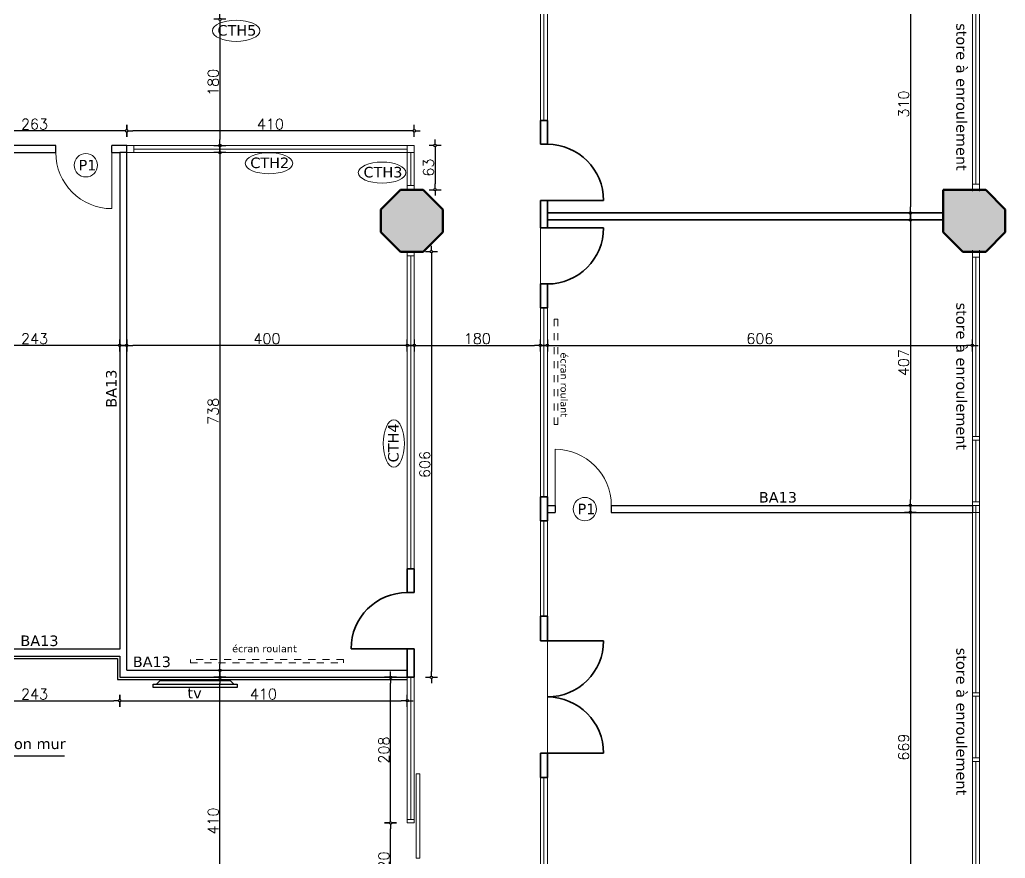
# Model space of a CAD drawing. Header units: millimetres. Extents: x 253 to 682, y -1208 to -847.
# Drawn here: x 337.86 to 351.91, y -1003.68 to -991.73 of the extents above; entities that cross this region are included whole.
import ezdxf

# ---------------------------------------------------------------- set-up
doc = ezdxf.new("R2010")
doc.units = ezdxf.units.MM
doc.header["$LTSCALE"] = 10
doc.header["$MEASUREMENT"] = 0
doc.header["$PDMODE"] = 35
doc.linetypes.add('CACHE2', pattern=[0.1875, 0.125, -0.0625])
for name, color, linetype in [('COTATION', 203, 'Continuous'), ('Electricite', 224, 'Continuous'), ('TEXTE', 1, 'Continuous')]:
    doc.layers.add(name, color=color, linetype=linetype)
for name, color, linetype, lineweight in [('faux  plafond', 143, 'Continuous', 9), ('men-porte', 30, 'Continuous', 5), ('Men_porte', 30, 'Continuous', 5), ('MUR', 5, 'Continuous', 50), ('PROJECTION', 42, 'CACHE2', 13)]:
    doc.layers.add(name, color=color, linetype=linetype, lineweight=lineweight)
doc.layers.add('hachures++', color=7, linetype='Continuous', lineweight=5, true_color=0xa8a8a8)
doc.styles.get("Standard").update_dxf_attribs({"font": 'txt.shx'})
doc.styles.add('Verdana', font='verdana.ttf')
doc.dimstyles.new('Cote Executiopn', dxfattribs={"dimtxt": 0.15, "dimasz": 0.085, "dimexe": 0.2, "dimexo": 0.6, "dimgap": 0.02, "dimtad": 1, "dimdec": 0, "dimlfac": 100, "dimzin": 5, "dimdsep": 46, "dimtxsty": 'Standard', "dimblk1": 'DIM', "dimblk2": 'DIM', "dimsah": 1, "dimcen": 0.05, "dimdle": 0.1, "dimse1": 1, "dimse2": 1, "dimclrt": 256, "dimadec": 0, "dimazin": 0, "dimtfac": 1, "dimtdec": 0, "dimtmove": 2, "dimatfit": 3, "dimldrblk": 'DIM', "dimfxl": 1, "dimtolj": 1, "dimtzin": 0, "dimarcsym": 0})

# ---------------------------------------------------------------- blocks, each defined once
blk = doc.blocks.new('DIM')
for p, q in [((-0.2, 0), (-1, 0)), ((0, 0.2), (0, 1)), ((0.2, 0), (1, 0)), ((0, -1), (0, -0.2))]:
    blk.add_line(p, q)
blk.add_circle((0, 0), 0.2)
blk = doc.blocks.new('*D18412')
at = {"layer": 'COTATION', "color": 0, "lineweight": -2, "ltscale": 0.02, "transparency": 16777216}
blk.add_line((340.711, -993.707), (340.711, -1000.917), dxfattribs=at)
at = {"layer": 'Defpoints', "color": 0, "ltscale": 0.02, "transparency": 16777216}
for p in [(340.165, -993.622), (340.165, -1001.002), (340.711, -1001.002)]:
    blk.add_point(p, dxfattribs=at)
at = {"layer": 'COTATION', "color": 0, "lineweight": -2, "ltscale": 0.02, "transparency": 16777216, "xscale": 0.085, "yscale": 0.085, "zscale": 0.085}
for p, rotation in [((340.711, -993.622), 90), ((340.711, -1001.002), 270)]:
    blk.add_blockref('DIM', p, dxfattribs=dict(at, rotation=rotation))
at = {"layer": 'COTATION', "ltscale": 0.02, "transparency": 16777216, "insert": (340.616, -997.312), "char_height": 0.15, "attachment_point": 5, "rotation": 90}
blk.add_mtext('\\A1;738', dxfattribs=at)
blk = doc.blocks.new('*D18425')
at = {"layer": 'COTATION', "color": 0, "lineweight": -2, "ltscale": 0.02, "transparency": 16777216}
blk.add_line((340.711, -991.807), (340.711, -993.437), dxfattribs=at)
at = {"layer": 'Defpoints', "color": 0, "ltscale": 0.02, "transparency": 16777216}
for p in [(341.48, -991.722), (340.711, -993.522), (341.48, -993.522)]:
    blk.add_point(p, dxfattribs=at)
at = {"layer": 'COTATION', "color": 0, "lineweight": -2, "ltscale": 0.02, "transparency": 16777216, "xscale": 0.085, "yscale": 0.085, "zscale": 0.085}
for p, rotation in [((340.711, -991.722), 90), ((340.711, -993.522), 270)]:
    blk.add_blockref('DIM', p, dxfattribs=dict(at, rotation=rotation))
at = {"layer": 'COTATION', "ltscale": 0.02, "transparency": 16777216, "insert": (340.616, -992.622), "char_height": 0.15, "attachment_point": 5, "rotation": 90}
blk.add_mtext('\\A1;180', dxfattribs=at)
blk = doc.blocks.new('*D18427')
at = {"layer": 'COTATION', "color": 0, "lineweight": -2, "ltscale": 0.02, "transparency": 16777216}
blk.add_line((350.558, -991.467), (350.558, -994.397), dxfattribs=at)
at = {"layer": 'Defpoints', "color": 0, "ltscale": 0.02, "transparency": 16777216}
for p in [(350.051, -991.382), (350.051, -994.482), (350.558, -994.482)]:
    blk.add_point(p, dxfattribs=at)
at = {"layer": 'COTATION', "color": 0, "lineweight": -2, "ltscale": 0.02, "transparency": 16777216, "xscale": 0.085, "yscale": 0.085, "zscale": 0.085}
for p, rotation in [((350.558, -991.382), 90), ((350.558, -994.482), 270)]:
    blk.add_blockref('DIM', p, dxfattribs=dict(at, rotation=rotation))
at = {"layer": 'COTATION', "ltscale": 0.02, "transparency": 16777216, "insert": (350.463, -992.932), "char_height": 0.15, "attachment_point": 5, "rotation": 90}
blk.add_mtext('\\A1;310', dxfattribs=at)
blk = doc.blocks.new('*D18428')
at = {"layer": 'COTATION', "color": 0, "lineweight": -2, "ltscale": 0.02, "transparency": 16777216}
blk.add_line((350.558, -994.667), (350.558, -998.567), dxfattribs=at)
at = {"layer": 'Defpoints', "color": 0, "ltscale": 0.02, "transparency": 16777216}
for p in [(350.018, -994.582), (350.018, -998.652), (350.558, -998.652)]:
    blk.add_point(p, dxfattribs=at)
at = {"layer": 'COTATION', "color": 0, "lineweight": -2, "ltscale": 0.02, "transparency": 16777216, "xscale": 0.085, "yscale": 0.085, "zscale": 0.085}
for p, rotation in [((350.558, -994.582), 90), ((350.558, -998.652), 270)]:
    blk.add_blockref('DIM', p, dxfattribs=dict(at, rotation=rotation))
at = {"layer": 'COTATION', "ltscale": 0.02, "transparency": 16777216, "insert": (350.463, -996.617), "char_height": 0.15, "attachment_point": 5, "rotation": 90}
blk.add_mtext('\\A1;407', dxfattribs=at)
blk = doc.blocks.new('*D18429')
at = {"layer": 'COTATION', "color": 0, "lineweight": -2, "ltscale": 0.02, "transparency": 16777216}
blk.add_line((350.558, -998.837), (350.558, -1005.357), dxfattribs=at)
at = {"layer": 'Defpoints', "color": 0, "ltscale": 0.02, "transparency": 16777216}
for p in [(349.825, -998.752), (349.951, -1005.442), (350.558, -1005.442)]:
    blk.add_point(p, dxfattribs=at)
at = {"layer": 'COTATION', "color": 0, "lineweight": -2, "ltscale": 0.02, "transparency": 16777216, "xscale": 0.085, "yscale": 0.085, "zscale": 0.085}
for p, rotation in [((350.558, -998.752), 90), ((350.558, -1005.442), 270)]:
    blk.add_blockref('DIM', p, dxfattribs=dict(at, rotation=rotation))
at = {"layer": 'COTATION', "ltscale": 0.02, "transparency": 16777216, "insert": (350.463, -1002.097), "char_height": 0.15, "attachment_point": 5, "rotation": 90}
blk.add_mtext('\\A1;669', dxfattribs=at)
blk = doc.blocks.new('*D18430')
at = {"layer": 'COTATION', "color": 0, "lineweight": -2, "ltscale": 0.02, "transparency": 16777216}
blk.add_line((343.567, -996.371), (345.197, -996.371), dxfattribs=at)
at = {"layer": 'Defpoints', "color": 0, "ltscale": 0.02, "transparency": 16777216}
for p in [(345.282, -996.371), (343.482, -999.724), (345.282, -999.724)]:
    blk.add_point(p, dxfattribs=at)
at = {"layer": 'COTATION', "color": 0, "lineweight": -2, "ltscale": 0.02, "transparency": 16777216, "xscale": 0.085, "yscale": 0.085, "zscale": 0.085, "rotation": 180}
blk.add_blockref('DIM', (343.482, -996.371), dxfattribs=at)
at = {"layer": 'COTATION', "color": 0, "lineweight": -2, "ltscale": 0.02, "transparency": 16777216, "xscale": 0.085, "yscale": 0.085, "zscale": 0.085}
blk.add_blockref('DIM', (345.282, -996.371), dxfattribs=at)
at = {"layer": 'COTATION', "ltscale": 0.02, "transparency": 16777216, "insert": (344.382, -996.276), "char_height": 0.15, "attachment_point": 5}
blk.add_mtext('\\A1;180', dxfattribs=at)
blk = doc.blocks.new('*D18431')
at = {"layer": 'COTATION', "color": 0, "lineweight": -2, "ltscale": 0.02, "transparency": 16777216}
blk.add_line((345.467, -996.371), (351.357, -996.371), dxfattribs=at)
at = {"layer": 'Defpoints', "color": 0, "ltscale": 0.02, "transparency": 16777216}
for p in [(345.382, -995.836), (351.442, -995.836), (351.442, -996.371)]:
    blk.add_point(p, dxfattribs=at)
at = {"layer": 'COTATION', "color": 0, "lineweight": -2, "ltscale": 0.02, "transparency": 16777216, "xscale": 0.085, "yscale": 0.085, "zscale": 0.085, "rotation": 180}
blk.add_blockref('DIM', (345.382, -996.371), dxfattribs=at)
at = {"layer": 'COTATION', "color": 0, "lineweight": -2, "ltscale": 0.02, "transparency": 16777216, "xscale": 0.085, "yscale": 0.085, "zscale": 0.085}
blk.add_blockref('DIM', (351.442, -996.371), dxfattribs=at)
at = {"layer": 'COTATION', "ltscale": 0.02, "transparency": 16777216, "insert": (348.412, -996.276), "char_height": 0.15, "attachment_point": 5}
blk.add_mtext('\\A1;606', dxfattribs=at)
blk = doc.blocks.new('*D18432')
at = {"layer": 'COTATION', "color": 0, "lineweight": -2, "ltscale": 0.02, "transparency": 16777216}
blk.add_line((343.297, -996.371), (339.467, -996.371), dxfattribs=at)
at = {"layer": 'Defpoints', "color": 0, "ltscale": 0.02, "transparency": 16777216}
for p in [(339.382, -996.371), (339.382, -996.638), (343.382, -996.638)]:
    blk.add_point(p, dxfattribs=at)
at = {"layer": 'COTATION', "color": 0, "lineweight": -2, "ltscale": 0.02, "transparency": 16777216, "xscale": 0.085, "yscale": 0.085, "zscale": 0.085, "rotation": 180}
blk.add_blockref('DIM', (339.382, -996.371), dxfattribs=at)
at = {"layer": 'COTATION', "color": 0, "lineweight": -2, "ltscale": 0.02, "transparency": 16777216, "xscale": 0.085, "yscale": 0.085, "zscale": 0.085}
blk.add_blockref('DIM', (343.382, -996.371), dxfattribs=at)
at = {"layer": 'COTATION', "ltscale": 0.02, "transparency": 16777216, "insert": (341.382, -996.276), "char_height": 0.15, "attachment_point": 5}
blk.add_mtext('\\A1;400', dxfattribs=at)
blk = doc.blocks.new('*D18433')
at = {"layer": 'COTATION', "color": 0, "lineweight": -2, "ltscale": 0.02, "transparency": 16777216}
blk.add_line((339.197, -996.371), (336.937, -996.371), dxfattribs=at)
at = {"layer": 'Defpoints', "color": 0, "ltscale": 0.02, "transparency": 16777216}
for p in [(336.852, -996.371), (336.852, -996.88), (339.282, -996.88)]:
    blk.add_point(p, dxfattribs=at)
at = {"layer": 'COTATION', "color": 0, "lineweight": -2, "ltscale": 0.02, "transparency": 16777216, "xscale": 0.085, "yscale": 0.085, "zscale": 0.085, "rotation": 180}
blk.add_blockref('DIM', (336.852, -996.371), dxfattribs=at)
at = {"layer": 'COTATION', "color": 0, "lineweight": -2, "ltscale": 0.02, "transparency": 16777216, "xscale": 0.085, "yscale": 0.085, "zscale": 0.085}
blk.add_blockref('DIM', (339.282, -996.371), dxfattribs=at)
at = {"layer": 'COTATION', "ltscale": 0.02, "transparency": 16777216, "insert": (338.067, -996.276), "char_height": 0.15, "attachment_point": 5}
blk.add_mtext('\\A1;243', dxfattribs=at)
blk = doc.blocks.new('*D18443')
at = {"layer": 'COTATION', "color": 0, "lineweight": -2, "ltscale": 0.02, "transparency": 16777216}
blk.add_line((340.711, -1005.117), (340.711, -1001.187), dxfattribs=at)
at = {"layer": 'Defpoints', "color": 0, "ltscale": 0.02, "transparency": 16777216}
for p in [(340.711, -1001.102), (341.243, -1001.102), (341.243, -1005.202)]:
    blk.add_point(p, dxfattribs=at)
at = {"layer": 'COTATION', "color": 0, "lineweight": -2, "ltscale": 0.02, "transparency": 16777216, "xscale": 0.085, "yscale": 0.085, "zscale": 0.085}
for p, rotation in [((340.711, -1001.102), 90), ((340.711, -1005.202), 270)]:
    blk.add_blockref('DIM', p, dxfattribs=dict(at, rotation=rotation))
at = {"layer": 'COTATION', "ltscale": 0.02, "transparency": 16777216, "insert": (340.616, -1003.152), "char_height": 0.15, "attachment_point": 5, "rotation": 90}
blk.add_mtext('\\A1;410', dxfattribs=at)
blk = doc.blocks.new('*D18453')
at = {"layer": 'COTATION', "color": 0, "lineweight": -2, "ltscale": 0.02, "transparency": 16777216}
blk.add_line((336.937, -1001.436), (339.197, -1001.436), dxfattribs=at)
at = {"layer": 'Defpoints', "color": 0, "ltscale": 0.02, "transparency": 16777216}
for p in [(336.852, -1001.102), (339.282, -1001.102), (339.282, -1001.436)]:
    blk.add_point(p, dxfattribs=at)
at = {"layer": 'COTATION', "color": 0, "lineweight": -2, "ltscale": 0.02, "transparency": 16777216, "xscale": 0.085, "yscale": 0.085, "zscale": 0.085, "rotation": 180}
blk.add_blockref('DIM', (336.852, -1001.436), dxfattribs=at)
at = {"layer": 'COTATION', "color": 0, "lineweight": -2, "ltscale": 0.02, "transparency": 16777216, "xscale": 0.085, "yscale": 0.085, "zscale": 0.085}
blk.add_blockref('DIM', (339.282, -1001.436), dxfattribs=at)
at = {"layer": 'COTATION', "ltscale": 0.02, "transparency": 16777216, "insert": (338.067, -1001.341), "char_height": 0.15, "attachment_point": 5}
blk.add_mtext('\\A1;243', dxfattribs=at)
blk = doc.blocks.new('*D18454')
at = {"layer": 'COTATION', "color": 0, "lineweight": -2, "ltscale": 0.02, "transparency": 16777216}
blk.add_line((339.367, -1001.436), (343.297, -1001.436), dxfattribs=at)
at = {"layer": 'Defpoints', "color": 0, "ltscale": 0.02, "transparency": 16777216}
for p in [(339.282, -1001.102), (343.382, -1001.102), (343.382, -1001.436)]:
    blk.add_point(p, dxfattribs=at)
at = {"layer": 'COTATION', "color": 0, "lineweight": -2, "ltscale": 0.02, "transparency": 16777216, "xscale": 0.085, "yscale": 0.085, "zscale": 0.085, "rotation": 180}
blk.add_blockref('DIM', (339.282, -1001.436), dxfattribs=at)
at = {"layer": 'COTATION', "color": 0, "lineweight": -2, "ltscale": 0.02, "transparency": 16777216, "xscale": 0.085, "yscale": 0.085, "zscale": 0.085}
blk.add_blockref('DIM', (343.382, -1001.436), dxfattribs=at)
at = {"layer": 'COTATION', "ltscale": 0.02, "transparency": 16777216, "insert": (341.332, -1001.341), "char_height": 0.15, "attachment_point": 5}
blk.add_mtext('\\A1;410', dxfattribs=at)
blk = doc.blocks.new('*D18455')
at = {"layer": 'COTATION', "color": 0, "lineweight": -2, "ltscale": 0.02, "transparency": 16777216}
blk.add_line((343.145, -1004.293), (343.145, -1003.263), dxfattribs=at)
at = {"layer": 'Defpoints', "color": 0, "ltscale": 0.02, "transparency": 16777216}
for p in [(343.145, -1003.178), (343.382, -1003.178), (343.382, -1004.378)]:
    blk.add_point(p, dxfattribs=at)
at = {"layer": 'COTATION', "color": 0, "lineweight": -2, "ltscale": 0.02, "transparency": 16777216, "xscale": 0.085, "yscale": 0.085, "zscale": 0.085}
for p, rotation in [((343.145, -1003.178), 90), ((343.145, -1004.378), 270)]:
    blk.add_blockref('DIM', p, dxfattribs=dict(at, rotation=rotation))
at = {"layer": 'COTATION', "ltscale": 0.02, "transparency": 16777216, "insert": (343.05, -1003.778), "char_height": 0.15, "attachment_point": 5, "rotation": 90}
blk.add_mtext('\\A1;120', dxfattribs=at)
blk = doc.blocks.new('*D18457')
at = {"layer": 'COTATION', "color": 0, "lineweight": -2, "ltscale": 0.02, "transparency": 16777216}
blk.add_line((343.145, -1003.093), (343.145, -1001.187), dxfattribs=at)
at = {"layer": 'Defpoints', "color": 0, "ltscale": 0.02, "transparency": 16777216}
for p in [(343.145, -1001.102), (343.382, -1001.102), (343.382, -1003.178)]:
    blk.add_point(p, dxfattribs=at)
at = {"layer": 'COTATION', "color": 0, "lineweight": -2, "ltscale": 0.02, "transparency": 16777216, "xscale": 0.085, "yscale": 0.085, "zscale": 0.085}
for p, rotation in [((343.145, -1001.102), 90), ((343.145, -1003.178), 270)]:
    blk.add_blockref('DIM', p, dxfattribs=dict(at, rotation=rotation))
at = {"layer": 'COTATION', "ltscale": 0.02, "transparency": 16777216, "insert": (343.05, -1002.14), "char_height": 0.15, "attachment_point": 5, "rotation": 90}
blk.add_mtext('\\A1;208', dxfattribs=at)
blk = doc.blocks.new('*D18459')
at = {"layer": 'COTATION', "color": 0, "lineweight": -2, "ltscale": 0.02, "transparency": 16777216}
blk.add_line((343.397, -993.313), (339.467, -993.313), dxfattribs=at)
at = {"layer": 'Defpoints', "color": 0, "ltscale": 0.02, "transparency": 16777216}
for p in [(339.382, -993.313), (339.382, -993.522), (343.482, -993.522)]:
    blk.add_point(p, dxfattribs=at)
at = {"layer": 'COTATION', "color": 0, "lineweight": -2, "ltscale": 0.02, "transparency": 16777216, "xscale": 0.085, "yscale": 0.085, "zscale": 0.085, "rotation": 180}
blk.add_blockref('DIM', (339.382, -993.313), dxfattribs=at)
at = {"layer": 'COTATION', "color": 0, "lineweight": -2, "ltscale": 0.02, "transparency": 16777216, "xscale": 0.085, "yscale": 0.085, "zscale": 0.085}
blk.add_blockref('DIM', (343.482, -993.313), dxfattribs=at)
at = {"layer": 'COTATION', "ltscale": 0.02, "transparency": 16777216, "insert": (341.432, -993.218), "char_height": 0.15, "attachment_point": 5}
blk.add_mtext('\\A1;410', dxfattribs=at)
blk = doc.blocks.new('*D18460')
at = {"layer": 'COTATION', "color": 0, "lineweight": -2, "ltscale": 0.02, "transparency": 16777216}
blk.add_line((339.297, -993.313), (336.837, -993.313), dxfattribs=at)
at = {"layer": 'Defpoints', "color": 0, "ltscale": 0.02, "transparency": 16777216}
for p in [(336.752, -993.313), (336.752, -993.522), (339.382, -993.522)]:
    blk.add_point(p, dxfattribs=at)
at = {"layer": 'COTATION', "color": 0, "lineweight": -2, "ltscale": 0.02, "transparency": 16777216, "xscale": 0.085, "yscale": 0.085, "zscale": 0.085, "rotation": 180}
blk.add_blockref('DIM', (336.752, -993.313), dxfattribs=at)
at = {"layer": 'COTATION', "color": 0, "lineweight": -2, "ltscale": 0.02, "transparency": 16777216, "xscale": 0.085, "yscale": 0.085, "zscale": 0.085}
blk.add_blockref('DIM', (339.382, -993.313), dxfattribs=at)
at = {"layer": 'COTATION', "ltscale": 0.02, "transparency": 16777216, "insert": (338.067, -993.218), "char_height": 0.15, "attachment_point": 5}
blk.add_mtext('\\A1;263', dxfattribs=at)
blk = doc.blocks.new('*D18461')
at = {"layer": 'COTATION', "color": 0, "lineweight": -2, "ltscale": 0.02, "transparency": 16777216}
blk.add_line((343.78, -993.607), (343.78, -994.067), dxfattribs=at)
at = {"layer": 'Defpoints', "color": 0, "ltscale": 0.02, "transparency": 16777216}
for p in [(343.482, -993.522), (343.482, -994.152), (343.78, -994.152)]:
    blk.add_point(p, dxfattribs=at)
at = {"layer": 'COTATION', "color": 0, "lineweight": -2, "ltscale": 0.02, "transparency": 16777216, "xscale": 0.085, "yscale": 0.085, "zscale": 0.085}
for p, rotation in [((343.78, -993.522), 90), ((343.78, -994.152), 270)]:
    blk.add_blockref('DIM', p, dxfattribs=dict(at, rotation=rotation))
at = {"layer": 'COTATION', "ltscale": 0.02, "transparency": 16777216, "insert": (343.685, -993.837), "char_height": 0.15, "attachment_point": 5, "rotation": 90}
blk.add_mtext('\\A1;63', dxfattribs=at)
blk = doc.blocks.new('*D18462')
at = {"layer": 'COTATION', "color": 0, "lineweight": -2, "ltscale": 0.02, "transparency": 16777216}
blk.add_line((343.728, -995.122), (343.728, -1001.017), dxfattribs=at)
at = {"layer": 'Defpoints', "color": 0, "ltscale": 0.02, "transparency": 16777216}
for p in [(343.482, -995.037), (343.482, -1001.102), (343.728, -1001.102)]:
    blk.add_point(p, dxfattribs=at)
at = {"layer": 'COTATION', "color": 0, "lineweight": -2, "ltscale": 0.02, "transparency": 16777216, "xscale": 0.085, "yscale": 0.085, "zscale": 0.085}
for p, rotation in [((343.728, -995.037), 90), ((343.728, -1001.102), 270)]:
    blk.add_blockref('DIM', p, dxfattribs=dict(at, rotation=rotation))
at = {"layer": 'COTATION', "ltscale": 0.02, "transparency": 16777216, "insert": (343.633, -998.069), "char_height": 0.15, "attachment_point": 5, "rotation": 90}
blk.add_mtext('\\A1;606', dxfattribs=at)
blk = doc.blocks.new('tv ecran')
at = {"layer": 'Electricite', "ltscale": 0.02}
blk.add_lwpolyline([(339.478, -901.198), (340.678, -901.198), (340.678, -901.248), (339.478, -901.248)], close=True, dxfattribs=at)
blk.add_lwpolyline([(339.528, -901.198), (339.579, -901.147), (340.578, -901.147), (340.629, -901.198)], dxfattribs=at)

msp = doc.modelspace()

# ---------------------------------------------------------------- hatches: boundary and pattern name
at = {"layer": 'hachures++'}
h = msp.add_hatch(color=256, dxfattribs=at)
h.dxf.hatch_style = 1
h.paths.add_polyline_path([(343.892, -994.432), (343.612, -994.152), (343.287, -994.152), (343.007, -994.432), (343.007, -994.757), (343.287, -995.037), (343.612, -995.037), (343.892, -994.757)])
h = msp.add_hatch(color=256, dxfattribs=at)
h.dxf.hatch_style = 1
h.paths.add_polyline_path([(351.912, -994.432), (351.632, -994.152), (351.307, -994.152), (351.027, -994.152), (351.027, -994.757), (351.307, -995.037), (351.632, -995.037), (351.912, -994.757)])

# ---------------------------------------------------------------- linework, layer by layer
at = {"layer": 'faux  plafond', "lineweight": 30, "ltscale": 2}
for p, q in [((336.852, -993.622), (338.37, -993.622)), ((339.17, -993.622), (339.282, -993.622)), ((339.282, -993.622), (339.282, -1000.702)), ((345.382, -998.652), (345.493, -998.652)), ((346.293, -998.652), (351.442, -998.652)), ((345.382, -998.752), (345.493, -998.752)), ((346.293, -998.752), (351.442, -998.752)), ((339.282, -1000.702), (336.852, -1000.702)), ((336.852, -1000.802), (339.282, -1000.802)), ((339.282, -1000.802), (339.282, -1001.102)), ((339.382, -1001.002), (343.382, -1001.002)), ((339.282, -1001.102), (343.382, -1001.102))]:
    msp.add_line(p, q, dxfattribs=at)
for points in [[(338.37, -993.522), (336.752, -993.522), (336.752, -996.902)], [(338.37, -993.622), (338.37, -993.522)], [(339.17, -993.622), (339.17, -993.522)], [(339.382, -1001.002), (339.382, -993.522), (339.17, -993.522)], [(339.382, -993.622), (339.282, -993.622)], [(345.493, -998.652), (345.493, -998.752)], [(346.293, -998.652), (346.293, -998.752)], [(351.442, -998.652), (351.442, -998.752)]]:
    msp.add_lwpolyline(points, dxfattribs=at)
at = {"layer": 'hachures++', "ltscale": 3}
for points in [[(345.282, -995.496), (345.282, -994.696)], [(345.382, -1002.182), (345.382, -1000.582)]]:
    msp.add_lwpolyline(points, dxfattribs=at)
at = {"layer": 'men-porte', "ltscale": 3}
for p, q in [((343.382, -1003.178), (343.382, -1001.102)), ((343.432, -1003.128), (343.432, -1001.102)), ((343.482, -1003.178), (343.482, -1001.102)), ((343.382, -1003.128), (343.482, -1003.128)), ((343.382, -1003.178), (343.482, -1003.178))]:
    msp.add_line(p, q, dxfattribs=at)
msp.add_lwpolyline([(339.17, -993.622), (339.17, -994.422)], dxfattribs=at)
at = {"layer": 'men-porte', "lineweight": 30, "ltscale": 0.02}
for points in [[(336.61, -1001.102), (336.852, -1001.102), (336.852, -1000.802), (339.282, -1000.802), (339.282, -1001.102), (343.382, -1001.102)], [(336.61, -1001.132), (336.882, -1001.132), (336.882, -1000.832), (339.252, -1000.832), (339.252, -1001.132), (343.382, -1001.132)]]:
    msp.add_lwpolyline(points, dxfattribs=at)
at = {"layer": 'men-porte', "ltscale": 3}
for centre in [(338.799, -993.804), (345.915, -998.704)]:
    msp.add_circle(centre, 0.166, dxfattribs=at)
msp.add_arc((339.17, -993.622), 0.8, 180, 270, dxfattribs=at)
for centre, major_axis in [((340.943, -991.887), (-0.339, 0)), ((341.411, -993.775), (-0.339, 0)), ((343.024, -993.908), (-0.339, 0)), ((343.191, -997.77), (0, -0.339))]:
    msp.add_ellipse(centre, major_axis=major_axis, ratio=0.444182, dxfattribs=at)
at = {"layer": 'Men_porte', "ltscale": 2}
for p, q in [((345.282, -993.165), (345.282, -991.382)), ((345.332, -993.165), (345.332, -991.382)), ((345.382, -993.165), (345.382, -991.382)), ((343.482, -993.522), (339.382, -993.522)), ((343.382, -994.152), (343.382, -993.522)), ((343.482, -994.152), (343.482, -993.522)), ((343.482, -993.622), (339.382, -993.622)), ((351.442, -994.072), (351.542, -994.072)), ((343.382, -999.804), (343.382, -995.037)), ((343.432, -999.554), (343.432, -995.094)), ((343.482, -999.804), (343.482, -995.037)), ((351.442, -995.112), (351.542, -995.112)), ((345.282, -998.532), (345.282, -995.836)), ((345.332, -998.532), (345.332, -995.836)), ((345.382, -998.532), (345.382, -995.836)), ((345.282, -1000.232), (345.282, -998.872)), ((345.332, -1000.232), (345.332, -998.872)), ((345.382, -1000.232), (345.382, -998.872)), ((345.282, -1005.092), (345.282, -1002.532)), ((345.332, -1005.092), (345.332, -1002.532)), ((345.382, -1005.092), (345.382, -1002.532))]:
    msp.add_line(p, q, dxfattribs=at)
at = {"layer": 'Men_porte'}
for p, q in [((351.442, -991.382), (351.442, -994.172)), ((351.492, -991.482), (351.492, -994.072)), ((351.542, -991.382), (351.542, -994.172)), ((351.442, -995.012), (351.442, -998.652)), ((351.492, -995.112), (351.492, -997.672)), ((351.542, -995.012), (351.542, -998.552)), ((351.492, -997.722), (351.492, -998.602)), ((351.442, -998.652), (351.442, -1004.972)), ((351.492, -998.652), (351.492, -1001.322)), ((351.542, -998.552), (351.542, -1004.972)), ((351.492, -1001.372), (351.492, -1002.252)), ((351.492, -1002.302), (351.492, -1004.892))]:
    msp.add_line(p, q, dxfattribs=at)
at = {"layer": 'Men_porte', "lineweight": 35, "ltscale": 2}
for p, q in [((345.282, -994.696), (345.282, -994.305)), ((345.382, -994.582), (345.382, -994.305)), ((345.382, -994.305), (346.182, -994.305)), ((345.382, -994.482), (351.027, -994.482)), ((345.382, -994.582), (351.027, -994.582)), ((345.382, -994.696), (345.382, -994.582)), ((345.382, -994.696), (346.182, -994.696)), ((345.382, -995.496), (345.282, -995.496)), ((345.382, -995.836), (345.282, -995.836)), ((345.282, -998.532), (345.382, -998.532)), ((345.282, -998.872), (345.382, -998.872)), ((345.382, -1000.232), (345.282, -1000.232)), ((345.382, -1000.582), (345.282, -1000.582)), ((345.382, -1000.582), (346.182, -1000.582)), ((345.382, -1002.182), (345.282, -1002.182)), ((345.382, -1002.182), (346.182, -1002.182)), ((345.382, -1002.532), (345.282, -1002.532))]:
    msp.add_line(p, q, dxfattribs=at)
for points in [[(345.382, -993.165), (345.282, -993.165)], [(345.282, -993.505), (345.282, -993.165)], [(345.382, -993.165), (345.382, -993.505)], [(345.382, -993.505), (345.282, -993.505)], [(345.382, -994.305), (345.282, -994.305)], [(345.382, -994.696), (345.282, -994.696)], [(345.282, -995.496), (345.282, -995.836)], [(345.382, -995.836), (345.382, -995.496)], [(345.282, -998.532), (345.282, -998.872)], [(345.382, -998.532), (345.382, -998.872)], [(343.382, -999.554), (343.482, -999.554)], [(343.382, -999.554), (343.382, -999.894)], [(343.482, -999.554), (343.482, -999.894)], [(343.382, -999.894), (343.482, -999.894)], [(345.282, -1000.232), (345.282, -1000.582)], [(345.382, -1000.232), (345.382, -1000.582)], [(343.382, -1000.694), (342.582, -1000.694)], [(343.382, -1000.694), (343.482, -1000.694)], [(343.382, -1000.694), (343.482, -1000.694)], [(343.382, -1001.102), (343.382, -1000.694)], [(343.482, -1000.694), (343.482, -1001.102)], [(343.382, -1001.102), (343.482, -1001.102)], [(345.282, -1002.182), (345.282, -1002.532)], [(345.382, -1002.532), (345.382, -1002.182)]]:
    msp.add_lwpolyline(points, dxfattribs=at)
at = {"layer": 'Men_porte', "ltscale": 2}
msp.add_lwpolyline([(339.382, -993.622), (339.382, -993.522), (339.482, -993.522), (339.482, -993.622)], close=True, dxfattribs=at)
for points in [[(343.382, -993.572), (339.482, -993.572)], [(343.432, -994.094), (343.432, -993.622)], [(343.382, -994.094), (343.482, -994.094)], [(343.382, -995.094), (343.482, -995.094)], [(345.493, -998.652), (345.493, -997.852)]]:
    msp.add_lwpolyline(points, dxfattribs=at)
at = {"layer": 'Men_porte'}
for points in [[(351.442, -997.672), (351.542, -997.672)], [(351.442, -997.722), (351.542, -997.722)], [(351.442, -998.602), (351.542, -998.602)], [(351.442, -998.652), (351.542, -998.652)], [(351.442, -998.652), (351.542, -998.652)], [(351.442, -998.752), (351.542, -998.752)], [(351.442, -1001.322), (351.542, -1001.322)], [(351.442, -1001.372), (351.542, -1001.372)], [(351.442, -1002.252), (351.542, -1002.252)], [(351.442, -1002.302), (351.542, -1002.302)]]:
    msp.add_lwpolyline(points, dxfattribs=at)
at = {"layer": 'Men_porte', "color": 4, "ltscale": 2}
msp.add_lwpolyline([(343.512, -1002.478), (343.512, -1003.678), (343.562, -1003.678), (343.562, -1002.478)], close=True, dxfattribs=at)
at = {"layer": 'Men_porte', "lineweight": 35, "ltscale": 2}
for centre, start, end in [((345.382, -994.305), 0, 90), ((345.382, -994.696), 270, 360), ((343.382, -1000.694), 90, 180), ((345.382, -1000.582), 270, 360), ((345.382, -1002.182), 360, 90)]:
    msp.add_arc(centre, 0.8, start, end, dxfattribs=at)
at = {"layer": 'Men_porte', "ltscale": 2}
msp.add_arc((345.493, -998.652), 0.8, 0, 90, dxfattribs=at)
at = {"layer": 'MUR', "ltscale": 2}
for p, q in [((343.287, -994.152), (343.007, -994.432)), ((343.287, -994.152), (343.007, -994.432)), ((343.612, -994.152), (343.287, -994.152)), ((343.612, -994.152), (343.287, -994.152)), ((343.892, -994.432), (343.612, -994.152)), ((343.892, -994.432), (343.612, -994.152)), ((351.027, -994.152), (351.027, -994.757)), ((351.632, -994.152), (351.027, -994.152)), ((351.912, -994.432), (351.632, -994.152)), ((343.007, -994.432), (343.007, -994.757)), ((343.892, -994.757), (343.892, -994.432)), ((351.912, -994.757), (351.912, -994.432)), ((343.007, -994.757), (343.287, -995.037)), ((343.612, -995.037), (343.892, -994.757)), ((351.027, -994.757), (351.307, -995.037)), ((351.632, -995.037), (351.912, -994.757)), ((343.612, -995.037), (343.287, -995.037)), ((351.632, -995.037), (351.307, -995.037))]:
    msp.add_line(p, q, dxfattribs=at)
at = {"layer": 'PROJECTION', "ltscale": 0.02}
for points in [[(345.479, -995.997), (345.479, -997.497), (345.529, -997.497), (345.529, -995.997)], [(340.292, -1000.847), (340.292, -1000.896), (342.472, -1000.896), (342.472, -1000.847)]]:
    msp.add_lwpolyline(points, close=True, dxfattribs=at)
at = {"layer": 'TEXTE', "ltscale": 0.02}
msp.add_lwpolyline([(335.461, -1001.132), (336.243, -1002.223), (338.494, -1002.223)], dxfattribs=at)

# ---------------------------------------------------------------- block references
at = {"layer": 'Electricite'}
msp.add_blockref('tv ecran', (0.28, -100), dxfattribs=at)

# ---------------------------------------------------------------- texts
at = {"layer": 'men-porte', "ltscale": 3, "char_height": 0.15, "attachment_point": 1, "style": 'Verdana'}
for s, insert in [('\\pi1.3336;CTH5', (339.343, -991.806)), ('\\pi1.4925;P1', (337.203, -993.727)), ('\\pi1.333;CTH2', (339.811, -993.694)), ('\\pi1.3341;CTH3', (341.425, -993.827)), ('\\pi1.4925;P1', (344.319, -998.627))]:
    msp.add_mtext_dynamic_manual_height_columns(s, width=3.19849, gutter_width=269.496, heights=[0], dxfattribs=dict(at, insert=insert))
for s, insert, rotation in [('\\pi0.55383;store à enroulement ', (351.363, -991.226), 270), ('\\pi0.55383;store à enroulement ', (351.363, -995.208), 270), ('\\pi1.3313;CTH4', (343.109, -999.37), 90), ('\\pi0.55383;store à enroulement ', (351.363, -1000.127), 270)]:
    msp.add_mtext_dynamic_manual_height_columns(s, width=3.19849, gutter_width=269.496, heights=[0], dxfattribs=dict(at, insert=insert, rotation=rotation))
at = {"layer": 'PROJECTION', "ltscale": 0.02, "insert": (345.669, -996.472), "char_height": 0.1, "attachment_point": 1, "rotation": 270, "style": 'Verdana'}
msp.add_mtext_dynamic_manual_height_columns('écran roulant ', width=3.19849, gutter_width=269.496, heights=[0], dxfattribs=at)
at = {"layer": 'PROJECTION', "ltscale": 0.02, "insert": (340.886, -1000.644), "char_height": 0.1, "attachment_point": 1, "style": 'Verdana'}
msp.add_mtext_dynamic_manual_height_columns('écran roulant ', width=3.19849, gutter_width=269.496, heights=[0], dxfattribs=at)
at = {"layer": 'TEXTE', "ltscale": 0.02, "insert": (339.087, -998.604), "char_height": 0.15, "attachment_point": 1, "rotation": 90, "style": 'Verdana'}
msp.add_mtext_dynamic_manual_height_columns('\\pi1.3447;BA13', width=3.19849, gutter_width=269.496, heights=[0], dxfattribs=at)
at = {"layer": 'TEXTE', "ltscale": 0.02, "char_height": 0.15, "attachment_point": 1, "style": 'Verdana'}
for s, insert in [('\\pi1.3447;BA13', (347.052, -998.461)), ('\\pi1.3447;BA13', (336.521, -1000.506)), ('\\pi1.3447;BA13', (338.124, -1000.806)), ('\\pi1.5037;tv', (338.745, -1001.252)), ('Détail décoration mur ', (336.258, -1001.975))]:
    msp.add_mtext_dynamic_manual_height_columns(s, width=3.19849, gutter_width=269.496, heights=[0], dxfattribs=dict(at, insert=insert))

# ---------------------------------------------------------------- dimensions: what is measured, and where the dimension line sits
at = {"layer": 'COTATION', "ltscale": 0.02}
for base, p1, p2, picture, middle in [((350.558, -994.482), (350.051, -991.382), (350.051, -994.482), '*D18427', (350.463, -992.932)), ((340.711, -993.522), (341.48, -991.722), (341.48, -993.522), '*D18425', (340.616, -992.622)), ((343.78, -994.152), (343.482, -993.522), (343.482, -994.152), '*D18461', (343.685, -993.837)), ((340.711, -1001.002), (340.165, -993.622), (340.165, -1001.002), '*D18412', (340.616, -997.312)), ((350.558, -998.652), (350.018, -994.582), (350.018, -998.652), '*D18428', (350.463, -996.617)), ((343.728, -1001.1017), (343.4817, -995.0368), (343.4817, -1001.1017), '*D18462', (343.633, -998.0693)), ((350.558, -1005.442), (349.825, -998.752), (349.951, -1005.442), '*D18429', (350.463, -1002.097)), ((340.711, -1001.102), (341.243, -1005.202), (341.243, -1001.102), '*D18443', (340.616, -1003.152)), ((343.145, -1001.102), (343.382, -1003.178), (343.382, -1001.102), '*D18457', (343.05, -1002.14)), ((343.145, -1003.178), (343.382, -1004.378), (343.382, -1003.178), '*D18455', (343.05, -1003.778))]:
    dim = msp.add_linear_dim(base=base, p1=p1, p2=p2, angle=90, dimstyle='Cote Executiopn', dxfattribs=at)
    dim.commit()
    dim.dimension.update_dxf_attribs({"geometry": picture, "text_midpoint": middle})
for base, p1, p2, picture, middle in [((336.752, -993.313), (339.382, -993.522), (336.752, -993.522), '*D18460', (338.067, -993.218)), ((339.382, -993.313), (343.482, -993.522), (339.382, -993.522), '*D18459', (341.432, -993.218)), ((351.442, -996.371), (345.382, -995.836), (351.442, -995.836), '*D18431', (348.412, -996.276)), ((336.852, -996.371), (339.282, -996.88), (336.852, -996.88), '*D18433', (338.067, -996.276)), ((339.382, -996.371), (343.382, -996.638), (339.382, -996.638), '*D18432', (341.382, -996.276)), ((345.282, -996.371), (343.482, -999.724), (345.282, -999.724), '*D18430', (344.382, -996.276)), ((339.282, -1001.436), (336.852, -1001.102), (339.282, -1001.102), '*D18453', (338.067, -1001.341)), ((343.382, -1001.436), (339.282, -1001.102), (343.382, -1001.102), '*D18454', (341.332, -1001.341))]:
    dim = msp.add_linear_dim(base=base, p1=p1, p2=p2, dimstyle='Cote Executiopn', dxfattribs=at)
    dim.commit()
    dim.dimension.update_dxf_attribs({"geometry": picture, "text_midpoint": middle})

doc.saveas('drawing.dxf')
